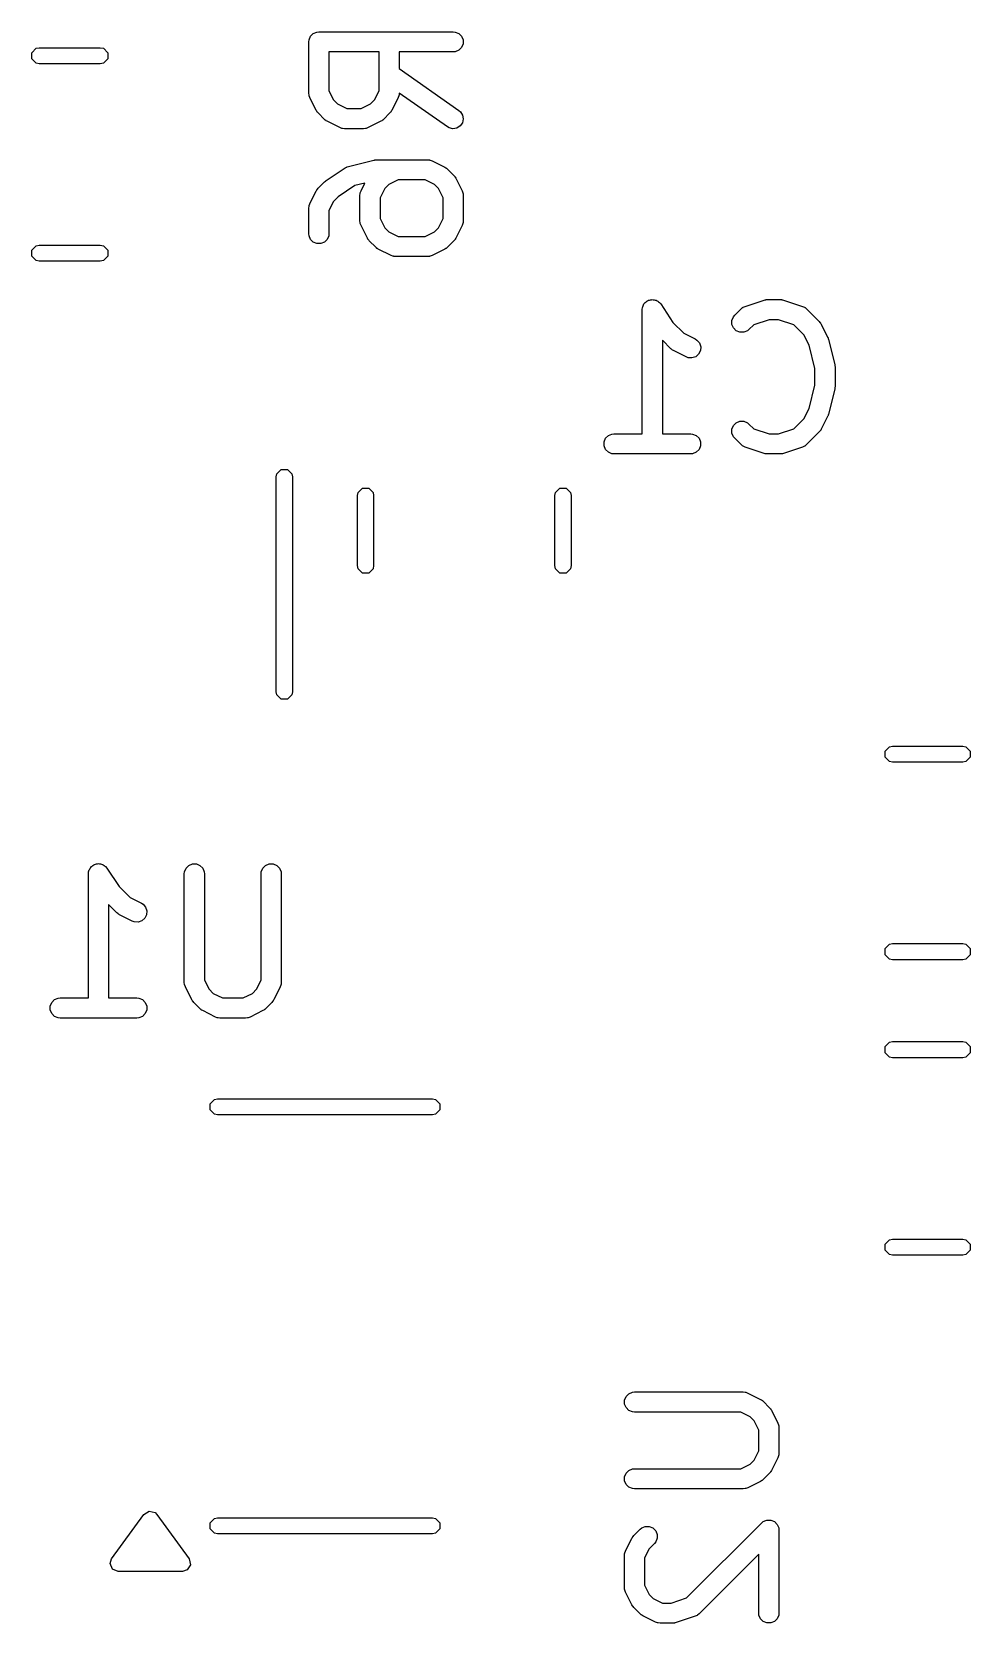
# Model space of a CAD drawing. Extents: x -0.08 to 2.06, y -0.11 to 2.56.
# Drawn here: x 1.322 to 1.5971, y 1.4475 to 1.9139 of the extents above; entities that cross this region are included whole.
import ezdxf

# ---------------------------------------------------------------- set-up
doc = ezdxf.new("R2010")
doc.units = 0
doc.header["$MEASUREMENT"] = 0
doc.layers.add('BLACK', color=7, linetype='CONTINUOUS')

msp = doc.modelspace()

# ---------------------------------------------------------------- linework, layer by layer
at = {"layer": 'BLACK', "linetype": 'CONTINUOUS'}
for p, q in [((1.4033, 1.91152), (1.40374, 1.91259)), ((1.40374, 1.91259), (1.40455, 1.9134)), ((1.40455, 1.9134), (1.40562, 1.91384)), ((1.40562, 1.91384), (1.40619, 1.9139)), ((1.40619, 1.9139), (1.44556, 1.9139)), ((1.44556, 1.9139), (1.44614, 1.91384)), ((1.44614, 1.91384), (1.4472, 1.9134)), ((1.4472, 1.9134), (1.44802, 1.91259)), ((1.44802, 1.91259), (1.44846, 1.91152)), ((1.32205, 1.90779), (1.32333, 1.90907)), ((1.32205, 1.90599), (1.32205, 1.90779)), ((1.32333, 1.90907), (1.32423, 1.90925)), ((1.32423, 1.90925), (1.34211, 1.90925)), ((1.34211, 1.90925), (1.34301, 1.90907)), ((1.34301, 1.90907), (1.34429, 1.90779)), ((1.34429, 1.90779), (1.34429, 1.90599)), ((1.40324, 1.91095), (1.4033, 1.91152)), ((1.40324, 1.89595), (1.40324, 1.91095)), ((1.42386, 1.908), (1.40915, 1.908)), ((1.40915, 1.908), (1.40915, 1.89665)), ((1.42386, 1.89665), (1.42386, 1.908)), ((1.44556, 1.908), (1.42977, 1.908)), ((1.42977, 1.908), (1.42977, 1.90311)), ((1.44614, 1.90805), (1.44556, 1.908)), ((1.4472, 1.90849), (1.44614, 1.90805)), ((1.44802, 1.90931), (1.4472, 1.90849)), ((1.44846, 1.91037), (1.44802, 1.90931)), ((1.44846, 1.91152), (1.44846, 1.91037)), ((1.32333, 1.90471), (1.32205, 1.90599)), ((1.32423, 1.90453), (1.32333, 1.90471)), ((1.34211, 1.90453), (1.32423, 1.90453)), ((1.34301, 1.90471), (1.34211, 1.90453)), ((1.34429, 1.90599), (1.34301, 1.90471)), ((1.42977, 1.90311), (1.44726, 1.89087)), ((1.4033, 1.89537), (1.40324, 1.89595)), ((1.40334, 1.89528), (1.4033, 1.89537)), ((1.40335, 1.89517), (1.40334, 1.89528)), ((1.40355, 1.89463), (1.40335, 1.89517)), ((1.40543, 1.89088), (1.40355, 1.89463)), ((1.40915, 1.89665), (1.4105, 1.89395)), ((1.4105, 1.89395), (1.41169, 1.89275)), ((1.42132, 1.89275), (1.42251, 1.89395)), ((1.42251, 1.89395), (1.42386, 1.89665)), ((1.42946, 1.89463), (1.42758, 1.89088)), ((1.42966, 1.89517), (1.42946, 1.89463)), ((1.42967, 1.89528), (1.42966, 1.89517)), ((1.42971, 1.89537), (1.42967, 1.89528)), ((1.42976, 1.89591), (1.42971, 1.89537)), ((1.44387, 1.88603), (1.42976, 1.89591)), ((1.40558, 1.89063), (1.40543, 1.89088)), ((1.40561, 1.89056), (1.40558, 1.89063)), ((1.40568, 1.89048), (1.40561, 1.89056)), ((1.40574, 1.89039), (1.40568, 1.89048)), ((1.40579, 1.89034), (1.40574, 1.89039)), ((1.40598, 1.89011), (1.40579, 1.89034)), ((1.40786, 1.88824), (1.40598, 1.89011)), ((1.41169, 1.89275), (1.41439, 1.8914)), ((1.41439, 1.8914), (1.41862, 1.8914)), ((1.41862, 1.8914), (1.42132, 1.89275)), ((1.42703, 1.89011), (1.42515, 1.88824)), ((1.42721, 1.89034), (1.42703, 1.89011)), ((1.42727, 1.89039), (1.42721, 1.89034)), ((1.42733, 1.89048), (1.42727, 1.89039)), ((1.4274, 1.89056), (1.42733, 1.89048)), ((1.42743, 1.89063), (1.4274, 1.89056)), ((1.42758, 1.89088), (1.42743, 1.89063)), ((1.44726, 1.89087), (1.4477, 1.89049)), ((1.4477, 1.89049), (1.44832, 1.88952)), ((1.44832, 1.88952), (1.44852, 1.88839)), ((1.40808, 1.88805), (1.40786, 1.88824)), ((1.40813, 1.88799), (1.40808, 1.88805)), ((1.40822, 1.88794), (1.40813, 1.88799)), ((1.4083, 1.88787), (1.40822, 1.88794)), ((1.40837, 1.88784), (1.4083, 1.88787)), ((1.40862, 1.88769), (1.40837, 1.88784)), ((1.41237, 1.88581), (1.40862, 1.88769)), ((1.41291, 1.8856), (1.41237, 1.88581)), ((1.41302, 1.8856), (1.41291, 1.8856)), ((1.41312, 1.88556), (1.41302, 1.8856)), ((1.41369, 1.8855), (1.41312, 1.88556)), ((1.41932, 1.8855), (1.41369, 1.8855)), ((1.41989, 1.88556), (1.41932, 1.8855)), ((1.41999, 1.8856), (1.41989, 1.88556)), ((1.4201, 1.8856), (1.41999, 1.8856)), ((1.42064, 1.88581), (1.4201, 1.8856)), ((1.42439, 1.88769), (1.42064, 1.88581)), ((1.42463, 1.88784), (1.42439, 1.88769)), ((1.42471, 1.88787), (1.42463, 1.88784)), ((1.42479, 1.88794), (1.42471, 1.88787)), ((1.42488, 1.88799), (1.42479, 1.88794)), ((1.42493, 1.88805), (1.42488, 1.88799)), ((1.42515, 1.88824), (1.42493, 1.88805)), ((1.44437, 1.88575), (1.44387, 1.88603)), ((1.4455, 1.8855), (1.44437, 1.88575)), ((1.44663, 1.8857), (1.4455, 1.8855)), ((1.44761, 1.88632), (1.44663, 1.8857)), ((1.44827, 1.88726), (1.44761, 1.88632)), ((1.44852, 1.88839), (1.44827, 1.88726)), ((1.41485, 1.87444), (1.42235, 1.87632)), ((1.42235, 1.87632), (1.42245, 1.87633)), ((1.42245, 1.87633), (1.42249, 1.87635)), ((1.42249, 1.87635), (1.42271, 1.87637)), ((1.42271, 1.87637), (1.42292, 1.8764)), ((1.42292, 1.8764), (1.42297, 1.8764)), ((1.42297, 1.8764), (1.42307, 1.87641)), ((1.42307, 1.87641), (1.43806, 1.87641)), ((1.43806, 1.87641), (1.43864, 1.87635)), ((1.43864, 1.87635), (1.43874, 1.87631)), ((1.43874, 1.87631), (1.43884, 1.8763)), ((1.43884, 1.8763), (1.43939, 1.87609)), ((1.43939, 1.87609), (1.44313, 1.87422)), ((1.40831, 1.87029), (1.41393, 1.87404)), ((1.41393, 1.87404), (1.41425, 1.8742)), ((1.41425, 1.8742), (1.41431, 1.87425)), ((1.41431, 1.87425), (1.41438, 1.87427)), ((1.41438, 1.87427), (1.41444, 1.87431)), ((1.41444, 1.87431), (1.41451, 1.87432)), ((1.41451, 1.87432), (1.41485, 1.87444)), ((1.42939, 1.8705), (1.42669, 1.86915)), ((1.43737, 1.8705), (1.42939, 1.8705)), ((1.44007, 1.86915), (1.43737, 1.8705)), ((1.44313, 1.87422), (1.44338, 1.87406)), ((1.44338, 1.87406), (1.44345, 1.87403)), ((1.44345, 1.87403), (1.44354, 1.87397)), ((1.44354, 1.87397), (1.44362, 1.87391)), ((1.44362, 1.87391), (1.44368, 1.87385)), ((1.44368, 1.87385), (1.4439, 1.87367)), ((1.4439, 1.87367), (1.44578, 1.87179)), ((1.44578, 1.87179), (1.44596, 1.87157)), ((1.44596, 1.87157), (1.44602, 1.87151)), ((1.44602, 1.87151), (1.44608, 1.87143)), ((1.44608, 1.87143), (1.44614, 1.87134)), ((1.44614, 1.87134), (1.44617, 1.87127)), ((1.44617, 1.87127), (1.44633, 1.87102)), ((1.44633, 1.87102), (1.4482, 1.86727)), ((1.40355, 1.86353), (1.40543, 1.86727)), ((1.40543, 1.86727), (1.40558, 1.86752)), ((1.40558, 1.86752), (1.40561, 1.86759)), ((1.40561, 1.86759), (1.40568, 1.86768)), ((1.40568, 1.86768), (1.40574, 1.86776)), ((1.40574, 1.86776), (1.40579, 1.86782)), ((1.40579, 1.86782), (1.40598, 1.86804)), ((1.40598, 1.86804), (1.40786, 1.86992)), ((1.40786, 1.86992), (1.40809, 1.87011)), ((1.40786, 1.86992), (1.40786, 1.86992)), ((1.40786, 1.86992), (1.40786, 1.86992)), ((1.40809, 1.87011), (1.4083, 1.87028)), ((1.4083, 1.87028), (1.40831, 1.87029)), ((1.4083, 1.87028), (1.4083, 1.87028)), ((1.41678, 1.86884), (1.41182, 1.86553)), ((1.4197, 1.86957), (1.41678, 1.86884)), ((1.41824, 1.86595), (1.4183, 1.86653)), ((1.41824, 1.85846), (1.41824, 1.86595)), ((1.4183, 1.86653), (1.41834, 1.86663)), ((1.41834, 1.86673), (1.41855, 1.86727)), ((1.41834, 1.86663), (1.41834, 1.86673)), ((1.41855, 1.86727), (1.4197, 1.86957)), ((1.42549, 1.86795), (1.42414, 1.86526)), ((1.42669, 1.86915), (1.42549, 1.86795)), ((1.44126, 1.86795), (1.44007, 1.86915)), ((1.44261, 1.86526), (1.44126, 1.86795)), ((1.4482, 1.86727), (1.44841, 1.86673)), ((1.44841, 1.86673), (1.44842, 1.86663)), ((1.44842, 1.86663), (1.44846, 1.86653)), ((1.44846, 1.86653), (1.44852, 1.86595)), ((1.44852, 1.86595), (1.44852, 1.85846)), ((1.40324, 1.8622), (1.4033, 1.86278)), ((1.40324, 1.85471), (1.40324, 1.8622)), ((1.4033, 1.86278), (1.40334, 1.86288)), ((1.40334, 1.86288), (1.40335, 1.86298)), ((1.40335, 1.86298), (1.40355, 1.86353)), ((1.4105, 1.86421), (1.40915, 1.86151)), ((1.40915, 1.86151), (1.40915, 1.85471)), ((1.41182, 1.86553), (1.4105, 1.86421)), ((1.42414, 1.86526), (1.42414, 1.85915)), ((1.44261, 1.85915), (1.44261, 1.86526)), ((1.4183, 1.85788), (1.41824, 1.85846)), ((1.41834, 1.85778), (1.4183, 1.85788)), ((1.41834, 1.85768), (1.41834, 1.85778)), ((1.41855, 1.85713), (1.41834, 1.85768)), ((1.42043, 1.85339), (1.41855, 1.85713)), ((1.42414, 1.85915), (1.42549, 1.85645)), ((1.42549, 1.85645), (1.42669, 1.85526)), ((1.44007, 1.85526), (1.44126, 1.85645)), ((1.44126, 1.85645), (1.44261, 1.85915)), ((1.4482, 1.85713), (1.44633, 1.85339)), ((1.44841, 1.85768), (1.4482, 1.85713)), ((1.44842, 1.85778), (1.44841, 1.85768)), ((1.44846, 1.85788), (1.44842, 1.85778)), ((1.44852, 1.85846), (1.44846, 1.85788)), ((1.4033, 1.85413), (1.40324, 1.85471)), ((1.40374, 1.85307), (1.4033, 1.85413)), ((1.40455, 1.85225), (1.40374, 1.85307)), ((1.40562, 1.85181), (1.40455, 1.85225)), ((1.40677, 1.85181), (1.40562, 1.85181)), ((1.40783, 1.85225), (1.40677, 1.85181)), ((1.40865, 1.85307), (1.40783, 1.85225)), ((1.40909, 1.85413), (1.40865, 1.85307)), ((1.40915, 1.85471), (1.40909, 1.85413)), ((1.42058, 1.85314), (1.42043, 1.85339)), ((1.42061, 1.85307), (1.42058, 1.85314)), ((1.42068, 1.85298), (1.42061, 1.85307)), ((1.42073, 1.8529), (1.42068, 1.85298)), ((1.42079, 1.85284), (1.42073, 1.8529)), ((1.42098, 1.85262), (1.42079, 1.85284)), ((1.42285, 1.85074), (1.42098, 1.85262)), ((1.42669, 1.85526), (1.42939, 1.85391)), ((1.42939, 1.85391), (1.43737, 1.85391)), ((1.43737, 1.85391), (1.44007, 1.85526)), ((1.44578, 1.85262), (1.4439, 1.85074)), ((1.44596, 1.85284), (1.44578, 1.85262)), ((1.44602, 1.8529), (1.44596, 1.85284)), ((1.44608, 1.85298), (1.44602, 1.8529)), ((1.44614, 1.85307), (1.44608, 1.85298)), ((1.44617, 1.85314), (1.44614, 1.85307)), ((1.44633, 1.85339), (1.44617, 1.85314)), ((1.32205, 1.84992), (1.32333, 1.8512)), ((1.32205, 1.84811), (1.32205, 1.84992)), ((1.32333, 1.84683), (1.32205, 1.84811)), ((1.32333, 1.8512), (1.32423, 1.85138)), ((1.32423, 1.85138), (1.34211, 1.85138)), ((1.34211, 1.85138), (1.34301, 1.8512)), ((1.34301, 1.8512), (1.34429, 1.84992)), ((1.34429, 1.84811), (1.34301, 1.84683)), ((1.34429, 1.84992), (1.34429, 1.84811)), ((1.42308, 1.85056), (1.42285, 1.85074)), ((1.42313, 1.8505), (1.42308, 1.85056)), ((1.42322, 1.85044), (1.42313, 1.8505)), ((1.4233, 1.85038), (1.42322, 1.85044)), ((1.42337, 1.85035), (1.4233, 1.85038)), ((1.42362, 1.85019), (1.42337, 1.85035)), ((1.42737, 1.84832), (1.42362, 1.85019)), ((1.42791, 1.84811), (1.42737, 1.84832)), ((1.42802, 1.8481), (1.42791, 1.84811)), ((1.42811, 1.84806), (1.42802, 1.8481)), ((1.42869, 1.848), (1.42811, 1.84806)), ((1.43806, 1.848), (1.42869, 1.848)), ((1.43864, 1.84806), (1.43806, 1.848)), ((1.43874, 1.8481), (1.43864, 1.84806)), ((1.43884, 1.84811), (1.43874, 1.8481)), ((1.43939, 1.84832), (1.43884, 1.84811)), ((1.44313, 1.85019), (1.43939, 1.84832)), ((1.44338, 1.85035), (1.44313, 1.85019)), ((1.44345, 1.85038), (1.44338, 1.85035)), ((1.44354, 1.85044), (1.44345, 1.85038)), ((1.44362, 1.8505), (1.44354, 1.85044)), ((1.44368, 1.85056), (1.44362, 1.8505)), ((1.4439, 1.85074), (1.44368, 1.85056)), ((1.32423, 1.84665), (1.32333, 1.84683)), ((1.34211, 1.84665), (1.32423, 1.84665)), ((1.34301, 1.84683), (1.34211, 1.84665)), ((1.50104, 1.83306), (1.50115, 1.83333)), ((1.50115, 1.83333), (1.50121, 1.83362)), ((1.50121, 1.83362), (1.50137, 1.83386)), ((1.50137, 1.83386), (1.50148, 1.83413)), ((1.50148, 1.83413), (1.50169, 1.83433)), ((1.50169, 1.83433), (1.50185, 1.83458)), ((1.50185, 1.83458), (1.50209, 1.83474)), ((1.50209, 1.83474), (1.5023, 1.83494)), ((1.5023, 1.83494), (1.50257, 1.83505)), ((1.50257, 1.83505), (1.50281, 1.83522)), ((1.50281, 1.83522), (1.50309, 1.83527)), ((1.50309, 1.83527), (1.50336, 1.83538)), ((1.50336, 1.83538), (1.50365, 1.83538)), ((1.50365, 1.83538), (1.50394, 1.83544)), ((1.50394, 1.83544), (1.50422, 1.83538)), ((1.50422, 1.83538), (1.50451, 1.83538)), ((1.50451, 1.83538), (1.50478, 1.83527)), ((1.50478, 1.83527), (1.50507, 1.83521)), ((1.50507, 1.83521), (1.50531, 1.83505)), ((1.50531, 1.83505), (1.50558, 1.83494)), ((1.50558, 1.83494), (1.50578, 1.83474)), ((1.50578, 1.83474), (1.50603, 1.83457)), ((1.50603, 1.83457), (1.50639, 1.83413)), ((1.50639, 1.83413), (1.50639, 1.83413)), ((1.50639, 1.83413), (1.50639, 1.83413)), ((1.50639, 1.83413), (1.50639, 1.83413)), ((1.50639, 1.83413), (1.50998, 1.82874)), ((1.53052, 1.83311), (1.5306, 1.83318)), ((1.5306, 1.83318), (1.53112, 1.83341)), ((1.53112, 1.83341), (1.53675, 1.83529)), ((1.53675, 1.83529), (1.53703, 1.83535)), ((1.53703, 1.83535), (1.53711, 1.83538)), ((1.53711, 1.83538), (1.53721, 1.83539)), ((1.53721, 1.83539), (1.53731, 1.83542)), ((1.53731, 1.83542), (1.53739, 1.83541)), ((1.53739, 1.83541), (1.53768, 1.83544)), ((1.53768, 1.83544), (1.54143, 1.83544)), ((1.54143, 1.83544), (1.54172, 1.83541)), ((1.54172, 1.83541), (1.5418, 1.83542)), ((1.5418, 1.83542), (1.5419, 1.83539)), ((1.5419, 1.83539), (1.54201, 1.83538)), ((1.54201, 1.83538), (1.54208, 1.83535)), ((1.54208, 1.83535), (1.54237, 1.83529)), ((1.54237, 1.83529), (1.54799, 1.83341)), ((1.54799, 1.83341), (1.54852, 1.83318)), ((1.54852, 1.83318), (1.5486, 1.83311)), ((1.50098, 1.83249), (1.50104, 1.83306)), ((1.50098, 1.79607), (1.50098, 1.83249)), ((1.50098, 1.83249), (1.50098, 1.83249)), ((1.50098, 1.83249), (1.50098, 1.83249)), ((1.50098, 1.83249), (1.50098, 1.83249)), ((1.50998, 1.82874), (1.51319, 1.82554)), ((1.52729, 1.82931), (1.52773, 1.83038)), ((1.52729, 1.82816), (1.52729, 1.82931)), ((1.52773, 1.83038), (1.5281, 1.83083)), ((1.5281, 1.83083), (1.52997, 1.8327)), ((1.52997, 1.8327), (1.53042, 1.83307)), ((1.53042, 1.83307), (1.53052, 1.83311)), ((1.53816, 1.82953), (1.53365, 1.82803)), ((1.54095, 1.82953), (1.53816, 1.82953)), ((1.54546, 1.82803), (1.54095, 1.82953)), ((1.5486, 1.83311), (1.5487, 1.83307)), ((1.5487, 1.83307), (1.54914, 1.8327)), ((1.54914, 1.8327), (1.55289, 1.82895)), ((1.55289, 1.82895), (1.55308, 1.82872)), ((1.55308, 1.82872), (1.55314, 1.82867)), ((1.55314, 1.82867), (1.55319, 1.82858)), ((1.55319, 1.82858), (1.55326, 1.8285)), ((1.55326, 1.8285), (1.55329, 1.82843)), ((1.51319, 1.82554), (1.51651, 1.82388)), ((1.51651, 1.82388), (1.517, 1.82357)), ((1.52773, 1.8271), (1.52729, 1.82816)), ((1.52854, 1.82628), (1.52773, 1.8271)), ((1.52961, 1.82584), (1.52854, 1.82628)), ((1.53076, 1.82584), (1.52961, 1.82584)), ((1.53182, 1.82628), (1.53076, 1.82584)), ((1.53227, 1.82665), (1.53182, 1.82628)), ((1.53365, 1.82803), (1.53227, 1.82665)), ((1.54838, 1.82511), (1.54546, 1.82803)), ((1.54989, 1.82208), (1.54838, 1.82511)), ((1.55329, 1.82843), (1.55345, 1.82818)), ((1.55345, 1.82818), (1.55532, 1.82443)), ((1.55532, 1.82443), (1.55534, 1.82439)), ((1.55534, 1.82439), (1.55535, 1.82437)), ((1.55535, 1.82437), (1.55544, 1.82413)), ((1.55544, 1.82413), (1.55553, 1.82389)), ((1.55553, 1.82389), (1.55553, 1.82387)), ((1.55553, 1.82387), (1.55555, 1.82383)), ((1.55555, 1.82383), (1.55742, 1.81633)), ((1.50935, 1.82103), (1.50689, 1.82348)), ((1.50689, 1.82348), (1.50689, 1.79607)), ((1.50957, 1.82084), (1.50935, 1.82103)), ((1.50963, 1.82078), (1.50957, 1.82084)), ((1.50971, 1.82073), (1.50963, 1.82078)), ((1.5098, 1.82066), (1.50971, 1.82073)), ((1.50987, 1.82063), (1.5098, 1.82066)), ((1.51012, 1.82047), (1.50987, 1.82063)), ((1.51387, 1.8186), (1.51012, 1.82047)), ((1.51752, 1.81943), (1.51665, 1.81867)), ((1.517, 1.82357), (1.51775, 1.8227)), ((1.51803, 1.82046), (1.51752, 1.81943)), ((1.51775, 1.8227), (1.51812, 1.82161)), ((1.51812, 1.82161), (1.51803, 1.82046)), ((1.5516, 1.81525), (1.54989, 1.82208)), ((1.51441, 1.81839), (1.51387, 1.8186)), ((1.51555, 1.81831), (1.51441, 1.81839)), ((1.51665, 1.81867), (1.51555, 1.81831)), ((1.5516, 1.81035), (1.5516, 1.81525)), ((1.55742, 1.81633), (1.55743, 1.81623)), ((1.55743, 1.81623), (1.55745, 1.81619)), ((1.55745, 1.81619), (1.55747, 1.81597)), ((1.55747, 1.81597), (1.5575, 1.81576)), ((1.5575, 1.81576), (1.5575, 1.81572)), ((1.5575, 1.81572), (1.55751, 1.81561)), ((1.55751, 1.81561), (1.55751, 1.80999)), ((1.54989, 1.80352), (1.5516, 1.81035)), ((1.5575, 1.80985), (1.55747, 1.80963)), ((1.55751, 1.80999), (1.5575, 1.80989)), ((1.5575, 1.80989), (1.5575, 1.80985)), ((1.55742, 1.80927), (1.55555, 1.80178)), ((1.55743, 1.80937), (1.55742, 1.80927)), ((1.55745, 1.80941), (1.55743, 1.80937)), ((1.55747, 1.80963), (1.55745, 1.80941)), ((1.54546, 1.79757), (1.54838, 1.80049)), ((1.54838, 1.80049), (1.54989, 1.80352)), ((1.55532, 1.80117), (1.55345, 1.79742)), ((1.55534, 1.80121), (1.55532, 1.80117)), ((1.55535, 1.80123), (1.55534, 1.80121)), ((1.55544, 1.80147), (1.55535, 1.80123)), ((1.55553, 1.80171), (1.55544, 1.80147)), ((1.55555, 1.80178), (1.55553, 1.80173)), ((1.55553, 1.80173), (1.55553, 1.80171)), ((1.49105, 1.79557), (1.49211, 1.79601)), ((1.49211, 1.79601), (1.49269, 1.79607)), ((1.49269, 1.79607), (1.50098, 1.79607)), ((1.50689, 1.79607), (1.51519, 1.79607)), ((1.51519, 1.79607), (1.51576, 1.79601)), ((1.51576, 1.79601), (1.51683, 1.79557)), ((1.52729, 1.79744), (1.52773, 1.79851)), ((1.52729, 1.79629), (1.52729, 1.79744)), ((1.52773, 1.79523), (1.52729, 1.79629)), ((1.52773, 1.79851), (1.52854, 1.79932)), ((1.52854, 1.79932), (1.52961, 1.79976)), ((1.52961, 1.79976), (1.53076, 1.79976)), ((1.53076, 1.79976), (1.53182, 1.79932)), ((1.53182, 1.79932), (1.53227, 1.79895)), ((1.53227, 1.79895), (1.53365, 1.79757)), ((1.53365, 1.79757), (1.53816, 1.79607)), ((1.53816, 1.79607), (1.54095, 1.79607)), ((1.54095, 1.79607), (1.54546, 1.79757)), ((1.55289, 1.79665), (1.54914, 1.7929)), ((1.55308, 1.79688), (1.55289, 1.79665)), ((1.55314, 1.79693), (1.55308, 1.79688)), ((1.55319, 1.79702), (1.55314, 1.79693)), ((1.55326, 1.7971), (1.55319, 1.79702)), ((1.55329, 1.79717), (1.55326, 1.7971)), ((1.55345, 1.79742), (1.55329, 1.79717)), ((1.48979, 1.79369), (1.49023, 1.79476)), ((1.48979, 1.79254), (1.48979, 1.79369)), ((1.49023, 1.79148), (1.48979, 1.79254)), ((1.49023, 1.79476), (1.49105, 1.79557)), ((1.49105, 1.79066), (1.49023, 1.79148)), ((1.51683, 1.79557), (1.51764, 1.79476)), ((1.51764, 1.79148), (1.51683, 1.79066)), ((1.51764, 1.79476), (1.51808, 1.79369)), ((1.51808, 1.79254), (1.51764, 1.79148)), ((1.51808, 1.79369), (1.51808, 1.79254)), ((1.5281, 1.79478), (1.52773, 1.79523)), ((1.52997, 1.7929), (1.5281, 1.79478)), ((1.53042, 1.79254), (1.52997, 1.7929)), ((1.53052, 1.7925), (1.53042, 1.79254)), ((1.5306, 1.79243), (1.53052, 1.7925)), ((1.53112, 1.79219), (1.5306, 1.79243)), ((1.53675, 1.79032), (1.53112, 1.79219)), ((1.54799, 1.79219), (1.54237, 1.79032)), ((1.54852, 1.79243), (1.54799, 1.79219)), ((1.5486, 1.7925), (1.54852, 1.79243)), ((1.5487, 1.79254), (1.5486, 1.7925)), ((1.54914, 1.7929), (1.5487, 1.79254)), ((1.49211, 1.79022), (1.49105, 1.79066)), ((1.49269, 1.79016), (1.49211, 1.79022)), ((1.51519, 1.79016), (1.49269, 1.79016)), ((1.51576, 1.79022), (1.51519, 1.79016)), ((1.51683, 1.79066), (1.51576, 1.79022)), ((1.53703, 1.79025), (1.53675, 1.79032)), ((1.53711, 1.79022), (1.53703, 1.79025)), ((1.53721, 1.79021), (1.53711, 1.79022)), ((1.53731, 1.79019), (1.53721, 1.79021)), ((1.53739, 1.79019), (1.53731, 1.79019)), ((1.53768, 1.79016), (1.53739, 1.79019)), ((1.54143, 1.79016), (1.53768, 1.79016)), ((1.54172, 1.79019), (1.54143, 1.79016)), ((1.5418, 1.79019), (1.54172, 1.79019)), ((1.5419, 1.79021), (1.5418, 1.79019)), ((1.54201, 1.79022), (1.5419, 1.79021)), ((1.54208, 1.79025), (1.54201, 1.79022)), ((1.54237, 1.79032), (1.54208, 1.79025)), ((1.3937, 1.78346), (1.39388, 1.78437)), ((1.3937, 1.75197), (1.3937, 1.78346)), ((1.39388, 1.78437), (1.39516, 1.78565)), ((1.39516, 1.78565), (1.39697, 1.78565)), ((1.39697, 1.78565), (1.39825, 1.78437)), ((1.39825, 1.78437), (1.39843, 1.78346)), ((1.39843, 1.78346), (1.39843, 1.75197)), ((1.41752, 1.778), (1.4177, 1.77891)), ((1.41752, 1.75743), (1.41752, 1.778)), ((1.4177, 1.77891), (1.41898, 1.78018)), ((1.41898, 1.78018), (1.42079, 1.78018)), ((1.42079, 1.78018), (1.42206, 1.77891)), ((1.42206, 1.77891), (1.42224, 1.778)), ((1.42224, 1.778), (1.42224, 1.75743)), ((1.47539, 1.778), (1.47557, 1.77891)), ((1.47539, 1.75743), (1.47539, 1.778)), ((1.47557, 1.77891), (1.47685, 1.78018)), ((1.47685, 1.78018), (1.47866, 1.78018)), ((1.47866, 1.78018), (1.47994, 1.77891)), ((1.47994, 1.77891), (1.48012, 1.778)), ((1.48012, 1.778), (1.48012, 1.75743)), ((1.4177, 1.75653), (1.41752, 1.75743)), ((1.41898, 1.75525), (1.4177, 1.75653)), ((1.42079, 1.75525), (1.41898, 1.75525)), ((1.42206, 1.75653), (1.42079, 1.75525)), ((1.42224, 1.75743), (1.42206, 1.75653)), ((1.47557, 1.75653), (1.47539, 1.75743)), ((1.47685, 1.75525), (1.47557, 1.75653)), ((1.47866, 1.75525), (1.47685, 1.75525)), ((1.47994, 1.75653), (1.47866, 1.75525)), ((1.48012, 1.75743), (1.47994, 1.75653)), ((1.3937, 1.72047), (1.3937, 1.75197)), ((1.39843, 1.75197), (1.39843, 1.72047)), ((1.39388, 1.71957), (1.3937, 1.72047)), ((1.39516, 1.71829), (1.39388, 1.71957)), ((1.39697, 1.71829), (1.39516, 1.71829)), ((1.39825, 1.71957), (1.39697, 1.71829)), ((1.39843, 1.72047), (1.39825, 1.71957)), ((1.57218, 1.70307), (1.57346, 1.70435)), ((1.57218, 1.70126), (1.57218, 1.70307)), ((1.57346, 1.70435), (1.57436, 1.70453)), ((1.57436, 1.70453), (1.59493, 1.70453)), ((1.59493, 1.70453), (1.59584, 1.70435)), ((1.59584, 1.70435), (1.59711, 1.70307)), ((1.59711, 1.70307), (1.59711, 1.70126)), ((1.57346, 1.69998), (1.57218, 1.70126)), ((1.57436, 1.6998), (1.57346, 1.69998)), ((1.59493, 1.6998), (1.57436, 1.6998)), ((1.59584, 1.69998), (1.59493, 1.6998)), ((1.59711, 1.70126), (1.59584, 1.69998)), ((1.34021, 1.6697), (1.34046, 1.66986)), ((1.34046, 1.66986), (1.34074, 1.66992)), ((1.34074, 1.66992), (1.34101, 1.67003)), ((1.34101, 1.67003), (1.3413, 1.67003)), ((1.3413, 1.67003), (1.34159, 1.67009)), ((1.34159, 1.67009), (1.34187, 1.67003)), ((1.34187, 1.67003), (1.34216, 1.67003)), ((1.34216, 1.67003), (1.34243, 1.66992)), ((1.34243, 1.66992), (1.34272, 1.66986)), ((1.36806, 1.66959), (1.36913, 1.67003)), ((1.36913, 1.67003), (1.37028, 1.67003)), ((1.37028, 1.67003), (1.37134, 1.66959)), ((1.39056, 1.66959), (1.39162, 1.67003)), ((1.39162, 1.67003), (1.39278, 1.67003)), ((1.39278, 1.67003), (1.39384, 1.66959)), ((1.33863, 1.66714), (1.33869, 1.66771)), ((1.33863, 1.66713), (1.33863, 1.66714)), ((1.33863, 1.66714), (1.33863, 1.66714)), ((1.33863, 1.66714), (1.33863, 1.66714)), ((1.33863, 1.63072), (1.33863, 1.66713)), ((1.33869, 1.66771), (1.3388, 1.66798)), ((1.3388, 1.66798), (1.33886, 1.66827)), ((1.33886, 1.66827), (1.33902, 1.66851)), ((1.33902, 1.66851), (1.33913, 1.66877)), ((1.33913, 1.66877), (1.33933, 1.66898)), ((1.33933, 1.66898), (1.3395, 1.66922)), ((1.3395, 1.66922), (1.33974, 1.66938)), ((1.33974, 1.66938), (1.33994, 1.66959)), ((1.33994, 1.66959), (1.34021, 1.6697)), ((1.34272, 1.66986), (1.34296, 1.6697)), ((1.34296, 1.6697), (1.34322, 1.66959)), ((1.34322, 1.66959), (1.34343, 1.66938)), ((1.34343, 1.66938), (1.34367, 1.66922)), ((1.34367, 1.66922), (1.34404, 1.66878)), ((1.34404, 1.66878), (1.34404, 1.66877)), ((1.34404, 1.66877), (1.34404, 1.66877)), ((1.34404, 1.66877), (1.34404, 1.66877)), ((1.34404, 1.66877), (1.34763, 1.66339)), ((1.36675, 1.66713), (1.36681, 1.66771)), ((1.36675, 1.63526), (1.36675, 1.66713)), ((1.36681, 1.66771), (1.36725, 1.66877)), ((1.36725, 1.66877), (1.36806, 1.66959)), ((1.37134, 1.66959), (1.37216, 1.66877)), ((1.37216, 1.66877), (1.3726, 1.66771)), ((1.3726, 1.66771), (1.37266, 1.66713)), ((1.37266, 1.66713), (1.37266, 1.63596)), ((1.38925, 1.66713), (1.3893, 1.66771)), ((1.38925, 1.63596), (1.38925, 1.66713)), ((1.3893, 1.66771), (1.38975, 1.66877)), ((1.38975, 1.66877), (1.39056, 1.66959)), ((1.39384, 1.66959), (1.39466, 1.66877)), ((1.39466, 1.66877), (1.3951, 1.66771)), ((1.3951, 1.66771), (1.39515, 1.66713)), ((1.39515, 1.66713), (1.39515, 1.63526)), ((1.34763, 1.66339), (1.35083, 1.66019)), ((1.34699, 1.65567), (1.34454, 1.65813)), ((1.34454, 1.65813), (1.34454, 1.63072)), ((1.35083, 1.66019), (1.35415, 1.65853)), ((1.35415, 1.65853), (1.35464, 1.65822)), ((1.35464, 1.65822), (1.3554, 1.65735)), ((1.3554, 1.65735), (1.35576, 1.65625)), ((1.35576, 1.65625), (1.35568, 1.6551)), ((1.34722, 1.65549), (1.34699, 1.65567)), ((1.34727, 1.65543), (1.34722, 1.65549)), ((1.34736, 1.65537), (1.34727, 1.65543)), ((1.34744, 1.6553), (1.34736, 1.65537)), ((1.34751, 1.65527), (1.34744, 1.6553)), ((1.34776, 1.65512), (1.34751, 1.65527)), ((1.35151, 1.65324), (1.34776, 1.65512)), ((1.35205, 1.65304), (1.35151, 1.65324)), ((1.3532, 1.65295), (1.35205, 1.65304)), ((1.35429, 1.65332), (1.3532, 1.65295)), ((1.35516, 1.65407), (1.35429, 1.65332)), ((1.35568, 1.6551), (1.35516, 1.65407)), ((1.57346, 1.64647), (1.57436, 1.64665)), ((1.57436, 1.64665), (1.59493, 1.64665)), ((1.59493, 1.64665), (1.59584, 1.64647)), ((1.57218, 1.6452), (1.57346, 1.64647)), ((1.57218, 1.64339), (1.57218, 1.6452)), ((1.57346, 1.64211), (1.57218, 1.64339)), ((1.57436, 1.64193), (1.57346, 1.64211)), ((1.59493, 1.64193), (1.57436, 1.64193)), ((1.59584, 1.64211), (1.59493, 1.64193)), ((1.59584, 1.64647), (1.59711, 1.6452)), ((1.59711, 1.64339), (1.59584, 1.64211)), ((1.59711, 1.6452), (1.59711, 1.64339)), ((1.36681, 1.63469), (1.36675, 1.63526)), ((1.36685, 1.63459), (1.36681, 1.63469)), ((1.36686, 1.63448), (1.36685, 1.63459)), ((1.36706, 1.63394), (1.36686, 1.63448)), ((1.36894, 1.63019), (1.36706, 1.63394)), ((1.37266, 1.63596), (1.37401, 1.63326)), ((1.37401, 1.63326), (1.3752, 1.63206)), ((1.3867, 1.63206), (1.3879, 1.63326)), ((1.3879, 1.63326), (1.38925, 1.63596)), ((1.39484, 1.63394), (1.39297, 1.63019)), ((1.39505, 1.63448), (1.39484, 1.63394)), ((1.39506, 1.63459), (1.39505, 1.63448)), ((1.3951, 1.63469), (1.39506, 1.63459)), ((1.39515, 1.63526), (1.3951, 1.63469)), ((1.32744, 1.62834), (1.32788, 1.6294)), ((1.32744, 1.62719), (1.32744, 1.62834)), ((1.32788, 1.6294), (1.32869, 1.63022)), ((1.32869, 1.63022), (1.32976, 1.63066)), ((1.32976, 1.63066), (1.33033, 1.63072)), ((1.33033, 1.63072), (1.33863, 1.63072)), ((1.34454, 1.63072), (1.35283, 1.63072)), ((1.35283, 1.63072), (1.35341, 1.63066)), ((1.35341, 1.63066), (1.35447, 1.63022)), ((1.35447, 1.63022), (1.35529, 1.6294)), ((1.35529, 1.6294), (1.35573, 1.62834)), ((1.35573, 1.62834), (1.35573, 1.62719)), ((1.36909, 1.62994), (1.36894, 1.63019)), ((1.36912, 1.62987), (1.36909, 1.62994)), ((1.36919, 1.62979), (1.36912, 1.62987)), ((1.36925, 1.6297), (1.36919, 1.62979)), ((1.3693, 1.62965), (1.36925, 1.6297)), ((1.36949, 1.62942), (1.3693, 1.62965)), ((1.37137, 1.62755), (1.36949, 1.62942)), ((1.3752, 1.63206), (1.3779, 1.63072)), ((1.3779, 1.63072), (1.384, 1.63072)), ((1.384, 1.63072), (1.3867, 1.63206)), ((1.39241, 1.62942), (1.39054, 1.62755)), ((1.3926, 1.62965), (1.39241, 1.62942)), ((1.39266, 1.6297), (1.3926, 1.62965)), ((1.39271, 1.62979), (1.39266, 1.6297)), ((1.39278, 1.62987), (1.39271, 1.62979)), ((1.39281, 1.62994), (1.39278, 1.62987)), ((1.39297, 1.63019), (1.39281, 1.62994)), ((1.32788, 1.62612), (1.32744, 1.62719)), ((1.32869, 1.62531), (1.32788, 1.62612)), ((1.32976, 1.62487), (1.32869, 1.62531)), ((1.33033, 1.62481), (1.32976, 1.62487)), ((1.35283, 1.62481), (1.33033, 1.62481)), ((1.35341, 1.62487), (1.35283, 1.62481)), ((1.35447, 1.62531), (1.35341, 1.62487)), ((1.35529, 1.62612), (1.35447, 1.62531)), ((1.35573, 1.62719), (1.35529, 1.62612)), ((1.37159, 1.62736), (1.37137, 1.62755)), ((1.37164, 1.62731), (1.37159, 1.62736)), ((1.37173, 1.62725), (1.37164, 1.62731)), ((1.37181, 1.62718), (1.37173, 1.62725)), ((1.37188, 1.62715), (1.37181, 1.62718)), ((1.37213, 1.627), (1.37188, 1.62715)), ((1.37588, 1.62512), (1.37213, 1.627)), ((1.37642, 1.62492), (1.37588, 1.62512)), ((1.37653, 1.62491), (1.37642, 1.62492)), ((1.37663, 1.62487), (1.37653, 1.62491)), ((1.3772, 1.62481), (1.37663, 1.62487)), ((1.3847, 1.62481), (1.3772, 1.62481)), ((1.38528, 1.62487), (1.3847, 1.62481)), ((1.38538, 1.62491), (1.38528, 1.62487)), ((1.38548, 1.62492), (1.38538, 1.62491)), ((1.38602, 1.62512), (1.38548, 1.62492)), ((1.38977, 1.627), (1.38602, 1.62512)), ((1.39002, 1.62715), (1.38977, 1.627)), ((1.39009, 1.62718), (1.39002, 1.62715)), ((1.39017, 1.62725), (1.39009, 1.62718)), ((1.39026, 1.62731), (1.39017, 1.62725)), ((1.39031, 1.62736), (1.39026, 1.62731)), ((1.39054, 1.62755), (1.39031, 1.62736)), ((1.57218, 1.61646), (1.57346, 1.61773)), ((1.57218, 1.61465), (1.57218, 1.61646)), ((1.57346, 1.61337), (1.57218, 1.61465)), ((1.57346, 1.61773), (1.57436, 1.61791)), ((1.57436, 1.61791), (1.59493, 1.61791)), ((1.59493, 1.61791), (1.59584, 1.61773)), ((1.59584, 1.61773), (1.59711, 1.61646)), ((1.59711, 1.61465), (1.59584, 1.61337)), ((1.59711, 1.61646), (1.59711, 1.61465)), ((1.57436, 1.61319), (1.57346, 1.61337)), ((1.59493, 1.61319), (1.57436, 1.61319)), ((1.59584, 1.61337), (1.59493, 1.61319)), ((1.37429, 1.59972), (1.37557, 1.601)), ((1.37557, 1.601), (1.37648, 1.60118)), ((1.37648, 1.60118), (1.40797, 1.60118)), ((1.40797, 1.60118), (1.43947, 1.60118)), ((1.43947, 1.60118), (1.44037, 1.601)), ((1.44037, 1.601), (1.44165, 1.59972)), ((1.37429, 1.59791), (1.37429, 1.59972)), ((1.37557, 1.59664), (1.37429, 1.59791)), ((1.37648, 1.59646), (1.37557, 1.59664)), ((1.40797, 1.59646), (1.37648, 1.59646)), ((1.43947, 1.59646), (1.40797, 1.59646)), ((1.44037, 1.59664), (1.43947, 1.59646)), ((1.44165, 1.59791), (1.44037, 1.59664)), ((1.44165, 1.59972), (1.44165, 1.59791)), ((1.57218, 1.55858), (1.57346, 1.55986)), ((1.57218, 1.55677), (1.57218, 1.55858)), ((1.57346, 1.55986), (1.57436, 1.56004)), ((1.57436, 1.56004), (1.59493, 1.56004)), ((1.59493, 1.56004), (1.59584, 1.55986)), ((1.59584, 1.55986), (1.59711, 1.55858)), ((1.59711, 1.55858), (1.59711, 1.55677)), ((1.57346, 1.55549), (1.57218, 1.55677)), ((1.57436, 1.55531), (1.57346, 1.55549)), ((1.59493, 1.55531), (1.57436, 1.55531)), ((1.59584, 1.55549), (1.59493, 1.55531)), ((1.59711, 1.55677), (1.59584, 1.55549)), ((1.49582, 1.51286), (1.49626, 1.51392)), ((1.49582, 1.5117), (1.49582, 1.51286)), ((1.49626, 1.51064), (1.49582, 1.5117)), ((1.49626, 1.51392), (1.49707, 1.51473)), ((1.49707, 1.51473), (1.49814, 1.51518)), ((1.49814, 1.51518), (1.49871, 1.51523)), ((1.49871, 1.51523), (1.53058, 1.51523)), ((1.53058, 1.51523), (1.53116, 1.51518)), ((1.53116, 1.51518), (1.53126, 1.51514)), ((1.53126, 1.51514), (1.53136, 1.51513)), ((1.53136, 1.51513), (1.5319, 1.51492)), ((1.5319, 1.51492), (1.53565, 1.51305)), ((1.53565, 1.51305), (1.5359, 1.51289)), ((1.5359, 1.51289), (1.53597, 1.51286)), ((1.53597, 1.51286), (1.53606, 1.51279)), ((1.53606, 1.51279), (1.53614, 1.51274)), ((1.53614, 1.51274), (1.5362, 1.51268)), ((1.5362, 1.51268), (1.53642, 1.51249)), ((1.53642, 1.51249), (1.5383, 1.51062)), ((1.49707, 1.50982), (1.49626, 1.51064)), ((1.49814, 1.50938), (1.49707, 1.50982)), ((1.49871, 1.50933), (1.49814, 1.50938)), ((1.52989, 1.50933), (1.49871, 1.50933)), ((1.53258, 1.50798), (1.52989, 1.50933)), ((1.53378, 1.50678), (1.53258, 1.50798)), ((1.53513, 1.50408), (1.53378, 1.50678)), ((1.5383, 1.51062), (1.53848, 1.51039)), ((1.53848, 1.51039), (1.53854, 1.51034)), ((1.53854, 1.51034), (1.5386, 1.51025)), ((1.5386, 1.51025), (1.53866, 1.51017)), ((1.53866, 1.51017), (1.53869, 1.5101)), ((1.53869, 1.5101), (1.53885, 1.50985)), ((1.53885, 1.50985), (1.54072, 1.5061)), ((1.53513, 1.49798), (1.53513, 1.50408)), ((1.54072, 1.5061), (1.54093, 1.50556)), ((1.54093, 1.50556), (1.54094, 1.50545)), ((1.54094, 1.50545), (1.54098, 1.50536)), ((1.54098, 1.50536), (1.54104, 1.50478)), ((1.54104, 1.50478), (1.54104, 1.49728)), ((1.53378, 1.49528), (1.53513, 1.49798)), ((1.54104, 1.49728), (1.54098, 1.49671)), ((1.49707, 1.49224), (1.49814, 1.49268)), ((1.49814, 1.49268), (1.49871, 1.49274)), ((1.49871, 1.49274), (1.52989, 1.49274)), ((1.52989, 1.49274), (1.53258, 1.49408)), ((1.53258, 1.49408), (1.53378, 1.49528)), ((1.54072, 1.49596), (1.53885, 1.49221)), ((1.54093, 1.4965), (1.54072, 1.49596)), ((1.54094, 1.49661), (1.54093, 1.4965)), ((1.54098, 1.49671), (1.54094, 1.49661)), ((1.49582, 1.49036), (1.49626, 1.49142)), ((1.49582, 1.48921), (1.49582, 1.49036)), ((1.49626, 1.48814), (1.49582, 1.48921)), ((1.49626, 1.49142), (1.49707, 1.49224)), ((1.49707, 1.48733), (1.49626, 1.48814)), ((1.53565, 1.48902), (1.5319, 1.48714)), ((1.5359, 1.48917), (1.53565, 1.48902)), ((1.53597, 1.4892), (1.5359, 1.48917)), ((1.53606, 1.48927), (1.53597, 1.4892)), ((1.53614, 1.48932), (1.53606, 1.48927)), ((1.5362, 1.48938), (1.53614, 1.48932)), ((1.53642, 1.48957), (1.5362, 1.48938)), ((1.5383, 1.49144), (1.53642, 1.48957)), ((1.53848, 1.49167), (1.5383, 1.49144)), ((1.53854, 1.49172), (1.53848, 1.49167)), ((1.5386, 1.49181), (1.53854, 1.49172)), ((1.53866, 1.49189), (1.5386, 1.49181)), ((1.53869, 1.49196), (1.53866, 1.49189)), ((1.53885, 1.49221), (1.53869, 1.49196)), ((1.49814, 1.48689), (1.49707, 1.48733)), ((1.49871, 1.48683), (1.49814, 1.48689)), ((1.53058, 1.48683), (1.49871, 1.48683)), ((1.53116, 1.48689), (1.53058, 1.48683)), ((1.53126, 1.48693), (1.53116, 1.48689)), ((1.53136, 1.48693), (1.53126, 1.48693)), ((1.5319, 1.48714), (1.53136, 1.48693)), ((1.34543, 1.46635), (1.35488, 1.47934)), ((1.35488, 1.47934), (1.35642, 1.48029)), ((1.35642, 1.48029), (1.35818, 1.47986)), ((1.35818, 1.47986), (1.3587, 1.47934)), ((1.3587, 1.47934), (1.36815, 1.46635)), ((1.37429, 1.47689), (1.37557, 1.47817)), ((1.37429, 1.47508), (1.37429, 1.47689)), ((1.37557, 1.4738), (1.37429, 1.47508)), ((1.37557, 1.47817), (1.37648, 1.47835)), ((1.37648, 1.47835), (1.40797, 1.47835)), ((1.40797, 1.47835), (1.43947, 1.47835)), ((1.43947, 1.47835), (1.44037, 1.47817)), ((1.44037, 1.47817), (1.44165, 1.47689)), ((1.44165, 1.47508), (1.44037, 1.4738)), ((1.44165, 1.47689), (1.44165, 1.47508)), ((1.4985, 1.47312), (1.50037, 1.475)), ((1.50037, 1.475), (1.50082, 1.47536)), ((1.50082, 1.47536), (1.50189, 1.47581)), ((1.50189, 1.47581), (1.50304, 1.47581)), ((1.50304, 1.47581), (1.5041, 1.47536)), ((1.5041, 1.47536), (1.50492, 1.47455)), ((1.50492, 1.47455), (1.50536, 1.47349)), ((1.51399, 1.45487), (1.536, 1.47687)), ((1.536, 1.47687), (1.53644, 1.47724)), ((1.53644, 1.47724), (1.5372, 1.47755)), ((1.5372, 1.47755), (1.53751, 1.47768)), ((1.53751, 1.47768), (1.53866, 1.47768)), ((1.53866, 1.47768), (1.53972, 1.47724)), ((1.53972, 1.47724), (1.54054, 1.47642)), ((1.54054, 1.47642), (1.5408, 1.47581)), ((1.5408, 1.47581), (1.54098, 1.47536)), ((1.54098, 1.47536), (1.54104, 1.47478)), ((1.54104, 1.47478), (1.54104, 1.45041)), ((1.37648, 1.47362), (1.37557, 1.4738)), ((1.40797, 1.47362), (1.37648, 1.47362)), ((1.43947, 1.47362), (1.40797, 1.47362)), ((1.44037, 1.4738), (1.43947, 1.47362)), ((1.49607, 1.46861), (1.49795, 1.47236)), ((1.49795, 1.47236), (1.4981, 1.4726)), ((1.4981, 1.4726), (1.49813, 1.47268)), ((1.49813, 1.47268), (1.4982, 1.47276)), ((1.4982, 1.47276), (1.49826, 1.47285)), ((1.49826, 1.47285), (1.49831, 1.4729)), ((1.49831, 1.4729), (1.4985, 1.47312)), ((1.50455, 1.47082), (1.50301, 1.46929)), ((1.50492, 1.47127), (1.50455, 1.47082)), ((1.50536, 1.47233), (1.50492, 1.47127)), ((1.50536, 1.47349), (1.50536, 1.47233)), ((1.34498, 1.46496), (1.34543, 1.46635)), ((1.34567, 1.46329), (1.34498, 1.46496)), ((1.36815, 1.46635), (1.36857, 1.46459)), ((1.49576, 1.46729), (1.49582, 1.46786)), ((1.49576, 1.45791), (1.49576, 1.46729)), ((1.49582, 1.46786), (1.49586, 1.46796)), ((1.49586, 1.46796), (1.49587, 1.46807)), ((1.49587, 1.46807), (1.49607, 1.46861)), ((1.50301, 1.46929), (1.50167, 1.46659)), ((1.50167, 1.46659), (1.50167, 1.45861)), ((1.53513, 1.46766), (1.51767, 1.4502)), ((1.53513, 1.45041), (1.53513, 1.46766)), ((1.34734, 1.4626), (1.34567, 1.46329)), ((1.36624, 1.4626), (1.34734, 1.4626)), ((1.36763, 1.46305), (1.36624, 1.4626)), ((1.36857, 1.46459), (1.36763, 1.46305)), ((1.49582, 1.45734), (1.49576, 1.45791)), ((1.49586, 1.45724), (1.49582, 1.45734)), ((1.49587, 1.45713), (1.49586, 1.45724)), ((1.49607, 1.45659), (1.49587, 1.45713)), ((1.49795, 1.45284), (1.49607, 1.45659)), ((1.50167, 1.45861), (1.50301, 1.45591)), ((1.50301, 1.45591), (1.50421, 1.45471)), ((1.4981, 1.45259), (1.49795, 1.45284)), ((1.49813, 1.45252), (1.4981, 1.45259)), ((1.4982, 1.45244), (1.49813, 1.45252)), ((1.49826, 1.45235), (1.4982, 1.45244)), ((1.49831, 1.4523), (1.49826, 1.45235)), ((1.4985, 1.45207), (1.49831, 1.4523)), ((1.50037, 1.4502), (1.4985, 1.45207)), ((1.50421, 1.45471), (1.50691, 1.45337)), ((1.50691, 1.45337), (1.50948, 1.45337)), ((1.50948, 1.45337), (1.51399, 1.45487)), ((1.5006, 1.45001), (1.50037, 1.4502)), ((1.50065, 1.44995), (1.5006, 1.45001)), ((1.50074, 1.4499), (1.50065, 1.44995)), ((1.50082, 1.44983), (1.50074, 1.4499)), ((1.50089, 1.4498), (1.50082, 1.44983)), ((1.50114, 1.44965), (1.50089, 1.4498)), ((1.50489, 1.44777), (1.50114, 1.44965)), ((1.50543, 1.44756), (1.50489, 1.44777)), ((1.50554, 1.44756), (1.50543, 1.44756)), ((1.50564, 1.44752), (1.50554, 1.44756)), ((1.50621, 1.44746), (1.50564, 1.44752)), ((1.50996, 1.44746), (1.50621, 1.44746)), ((1.51025, 1.44749), (1.50996, 1.44746)), ((1.51033, 1.44748), (1.51025, 1.44749)), ((1.51043, 1.44751), (1.51033, 1.44748)), ((1.51054, 1.44752), (1.51043, 1.44751)), ((1.51061, 1.44755), (1.51054, 1.44752)), ((1.5109, 1.44761), (1.51061, 1.44755)), ((1.51652, 1.44949), (1.5109, 1.44761)), ((1.51705, 1.44972), (1.51652, 1.44949)), ((1.51713, 1.44979), (1.51705, 1.44972)), ((1.51723, 1.44983), (1.51713, 1.44979)), ((1.51767, 1.4502), (1.51723, 1.44983)), ((1.53519, 1.44984), (1.53513, 1.45041)), ((1.53563, 1.44877), (1.53519, 1.44984)), ((1.53644, 1.44796), (1.53563, 1.44877)), ((1.53751, 1.44752), (1.53644, 1.44796)), ((1.53866, 1.44752), (1.53751, 1.44752)), ((1.53972, 1.44796), (1.53866, 1.44752)), ((1.54054, 1.44877), (1.53972, 1.44796)), ((1.54098, 1.44984), (1.54054, 1.44877)), ((1.54104, 1.45041), (1.54098, 1.44984))]:
    msp.add_line(p, q, dxfattribs=at)

doc.saveas('drawing.dxf')
